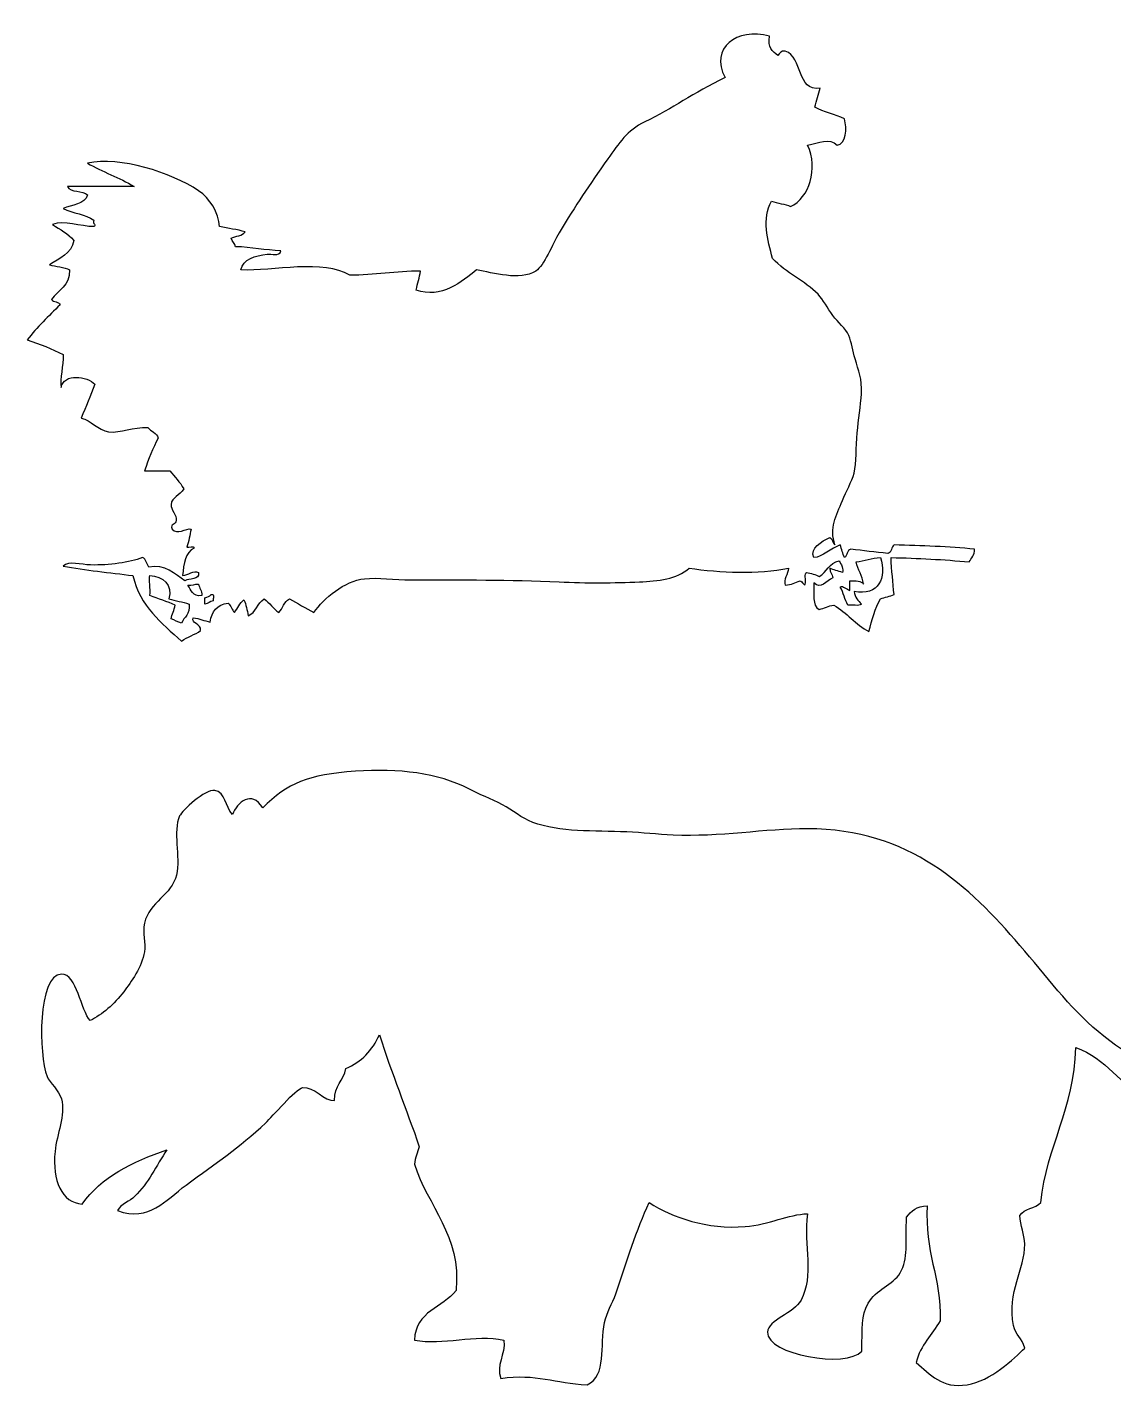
# Model space of a CAD drawing. Header units: centimetres. Extents: x -66 to 65, y -66 to 66.
# Drawn here: x -47.27 to -39.38, y -7.36 to 2.53 of the extents above; entities that cross this region are included whole.
import ezdxf

# ---------------------------------------------------------------- set-up
doc = ezdxf.new("R2010")
doc.units = ezdxf.units.CM
doc.header["$MEASUREMENT"] = 0
doc.layers.add('Layer 1', color=7, linetype='Continuous')

msp = doc.modelspace()

# ---------------------------------------------------------------- linework, layer by layer
at = {"layer": 'Layer 1'}
for points, knots in [([(-41.87921, 2.46707), (-41.89239, 2.38735), (-41.85765, 2.3555), (-41.81777, 2.32885), (-41.81777, 2.32885), (-41.80412, 2.34335), (-41.79544, 2.36285), (-41.76401, 2.35957), (-41.76401, 2.35957), (-41.63503, 2.31726), (-41.68368, 2.06429), (-41.51059, 2.09078), (-41.51059, 2.09078), (-41.523, 2.04432), (-41.53797, 2.00042), (-41.54898, 1.95256), (-41.54898, 1.95256), (-41.48736, 1.91441), (-41.39944, 1.90242), (-41.33401, 1.8681), (-41.33401, 1.8681), (-41.31554, 1.79558), (-41.32028, 1.68752), (-41.38772, 1.67612), (-41.38772, 1.67612), (-41.44476, 1.7325), (-41.52009, 1.69361), (-41.60275, 1.67612), (-41.60275, 1.67612), (-41.52126, 1.50758), (-41.59063, 1.29356), (-41.72562, 1.23072), (-41.72562, 1.23072), (-41.7651, 1.25011), (-41.81997, 1.25411), (-41.86386, 1.26914), (-41.86386, 1.26914), (-41.93559, 1.1424), (-41.89376, 0.98773), (-41.85616, 0.85446), (-41.85616, 0.85446), (-41.75824, 0.74587), (-41.62214, 0.69203), (-41.52596, 0.59334), (-41.52596, 0.59334), (-41.48815, 0.55455), (-41.45812, 0.4932), (-41.41846, 0.43975), (-41.41846, 0.43975), (-41.38155, 0.39009), (-41.3253, 0.3441), (-41.30329, 0.29386), (-41.30329, 0.29386), (-41.28297, 0.24772), (-41.27207, 0.17795), (-41.2572, 0.12492), (-41.2572, 0.12492), (-41.23225, 0.0361), (-41.20521, -0.01989), (-41.21111, -0.1285), (-41.21111, -0.1285), (-41.21585, -0.21666), (-41.2327, -0.31485), (-41.24183, -0.41264), (-41.24183, -0.41264), (-41.25154, -0.5171), (-41.24649, -0.62846), (-41.26485, -0.70448), (-41.26485, -0.70448), (-41.28051, -0.76917), (-41.32372, -0.83847), (-41.34931, -0.90411), (-41.34931, -0.90411), (-41.39281, -1.01563), (-41.44631, -1.10255), (-41.40307, -1.22661), (-41.40307, -1.22661), (-41.4226, -1.21544), (-41.41794, -1.18007), (-41.44149, -1.17287), (-41.44149, -1.17287), (-41.49898, -1.20068), (-41.5886, -1.24931), (-41.55669, -1.31881), (-41.55669, -1.31881), (-41.49512, -1.31556), (-41.43178, -1.24978), (-41.36471, -1.22663), (-41.36471, -1.22663), (-41.35622, -1.25915), (-41.34579, -1.28963), (-41.33402, -1.31881), (-41.33402, -1.31881), (-41.31359, -1.30336), (-41.31537, -1.26573), (-41.28793, -1.25737), (-41.28793, -1.25737), (-41.19935, -1.26867), (-41.10994, -1.27907), (-41.01914, -1.28806), (-41.01914, -1.28806), (-40.98763, -1.28372), (-40.99615, -1.23938), (-40.97308, -1.22662), (-40.97308, -1.22662), (-40.77398, -1.23236), (-40.57549, -1.23866), (-40.38944, -1.25736), (-40.38944, -1.25736), (-40.38854, -1.30181), (-40.41267, -1.32115), (-40.42783, -1.34949), (-40.42783, -1.34949), (-40.61179, -1.33377), (-40.80002, -1.32237), (-40.99608, -1.3188), (-40.99608, -1.3188), (-40.99034, -1.41032), (-40.98401, -1.50123), (-40.97309, -1.58756), (-40.97309, -1.58756), (-41.00598, -1.59814), (-41.03905, -1.60865), (-41.07289, -1.61825), (-41.07289, -1.61825), (-41.1126, -1.68606), (-41.13343, -1.77277), (-41.15735, -1.85632), (-41.15735, -1.85632), (-41.25395, -1.80444), (-41.31695, -1.71897), (-41.41079, -1.66434), (-41.41079, -1.66434), (-41.45304, -1.66815), (-41.47924, -1.68805), (-41.51832, -1.69503), (-41.51832, -1.69503), (-41.56965, -1.6696), (-41.55589, -1.57904), (-41.55671, -1.50307), (-41.55671, -1.50307), (-41.50596, -1.55286), (-41.46334, -1.48667), (-41.41847, -1.46465), (-41.41847, -1.46465), (-41.41955, -1.43504), (-41.4444, -1.4292), (-41.44152, -1.39557), (-41.44152, -1.39557), (-41.41234, -1.40734), (-41.38186, -1.4178), (-41.34937, -1.42626), (-41.34937, -1.42626), (-41.33794, -1.4093), (-41.36011, -1.36054), (-41.37242, -1.34183), (-41.37242, -1.34183), (-41.44423, -1.35702), (-41.46309, -1.42517), (-41.51836, -1.45703), (-41.51836, -1.45703), (-41.54162, -1.43936), (-41.57892, -1.43568), (-41.61049, -1.42629), (-41.61049, -1.42629), (-41.62798, -1.43693), (-41.61335, -1.47974), (-41.61819, -1.5031), (-41.61819, -1.5031), (-41.62086, -1.53993), (-41.64116, -1.4867), (-41.65655, -1.48773), (-41.65655, -1.48773), (-41.69166, -1.49874), (-41.71947, -1.51697), (-41.76408, -1.51847), (-41.76408, -1.51847), (-41.77961, -1.47812), (-41.74421, -1.44084), (-41.74106, -1.39557), (-41.74106, -1.39557), (-41.95945, -1.44089), (-42.23983, -1.42801), (-42.4629, -1.39557), (-42.4629, -1.39557), (-42.54976, -1.47804), (-42.68946, -1.48915), (-42.82384, -1.4954), (-42.82384, -1.4954), (-43.00254, -1.50368), (-43.21098, -1.50434), (-43.40748, -1.4954), (-43.40748, -1.4954), (-43.76731, -1.47902), (-44.11024, -1.48), (-44.48256, -1.48005), (-44.48256, -1.48005), (-44.60014, -1.48005), (-44.7251, -1.46185), (-44.82046, -1.47235), (-44.82046, -1.47235), (-44.9682, -1.48862), (-45.11449, -1.61403), (-45.18905, -1.71807), (-45.18905, -1.71807), (-45.24723, -1.68412), (-45.30697, -1.65166), (-45.36571, -1.61824), (-45.36571, -1.61824), (-45.40349, -1.63933), (-45.4149, -1.68682), (-45.44249, -1.71807), (-45.44249, -1.71807), (-45.48287, -1.68934), (-45.50961, -1.64695), (-45.54999, -1.61824), (-45.54999, -1.61824), (-45.59624, -1.65142), (-45.60973, -1.71725), (-45.66522, -1.74114), (-45.66522, -1.74114), (-45.67226, -1.6996), (-45.68144, -1.66007), (-45.69591, -1.62594), (-45.69591, -1.62594), (-45.72779, -1.64785), (-45.74078, -1.68862), (-45.76505, -1.71807), (-45.76505, -1.71807), (-45.78452, -1.69915), (-45.78921, -1.66542), (-45.81109, -1.64899), (-45.81109, -1.64899), (-45.88943, -1.66026), (-45.93039, -1.70889), (-45.94164, -1.78723), (-45.94164, -1.78723), (-45.98426, -1.77866), (-46.01609, -1.75926), (-46.06454, -1.75649), (-46.06454, -1.75649), (-46.08385, -1.79639), (-46.00504, -1.79747), (-46.01078, -1.84864), (-46.01078, -1.84864), (-46.0515, -1.87962), (-46.10854, -1.89425), (-46.14902, -1.92542), (-46.14902, -1.92542), (-46.29409, -1.79403), (-46.4517, -1.67518), (-46.50229, -1.4493), (-46.50229, -1.4493), (-46.67313, -1.42816), (-46.8476, -1.41064), (-47.00913, -1.38019), (-47.00913, -1.38019), (-46.96672, -1.34037), (-46.87851, -1.37154), (-46.80945, -1.37252), (-46.80945, -1.37252), (-46.67467, -1.37443), (-46.52661, -1.35641), (-46.43316, -1.31878), (-46.43316, -1.31878), (-46.40636, -1.33037), (-46.40231, -1.36471), (-46.3871, -1.38786), (-46.3871, -1.38786), (-46.26931, -1.36399), (-46.19604, -1.43943), (-46.12601, -1.48769), (-46.12601, -1.48769), (-46.09349, -1.46644), (-46.01922, -1.48698), (-46.02618, -1.42625), (-46.02618, -1.42625), (-46.06163, -1.40641), (-46.10225, -1.44728), (-46.14138, -1.4493), (-46.14138, -1.4493), (-46.13426, -1.3617), (-46.12188, -1.27938), (-46.05692, -1.24965), (-46.05692, -1.24965), (-46.0602, -1.23248), (-46.09476, -1.24655), (-46.11066, -1.24198), (-46.11066, -1.24198), (-46.0964, -1.2025), (-46.08933, -1.15578), (-46.07994, -1.11143), (-46.07994, -1.11143), (-46.11539, -1.10124), (-46.18315, -1.1598), (-46.21818, -1.11143), (-46.21818, -1.11143), (-46.23461, -1.07142), (-46.19122, -1.08119), (-46.18746, -1.04999), (-46.18746, -1.04999), (-46.18294, -1.01268), (-46.22929, -0.96649), (-46.22585, -0.93479), (-46.22585, -0.93479), (-46.21939, -0.87552), (-46.16068, -0.87243), (-46.1337, -0.81959), (-46.1337, -0.81959), (-46.16, -0.76908), (-46.20014, -0.73241), (-46.23353, -0.68899), (-46.23353, -0.68899), (-46.29497, -0.68899), (-46.3564, -0.68899), (-46.41784, -0.68899), (-46.41784, -0.68899), (-46.39077, -0.60342), (-46.35783, -0.52376), (-46.31799, -0.45097), (-46.31799, -0.45097), (-46.32963, -0.41139), (-46.37138, -0.40192), (-46.3948, -0.37419), (-46.3948, -0.37419), (-46.50005, -0.36805), (-46.59112, -0.41652), (-46.67891, -0.40488), (-46.67891, -0.40488), (-46.75847, -0.39435), (-46.80758, -0.31976), (-46.87859, -0.30505), (-46.87859, -0.30505), (-46.8447, -0.22372), (-46.8093, -0.14397), (-46.77876, -0.05933), (-46.77876, -0.05933), (-46.83303, -0.00067), (-47.00448, 0.02174), (-47.02445, -0.08238), (-47.02445, -0.08238), (-47.03583, -0.01716), (-47.00625, 0.07343), (-47.00913, 0.15569), (-47.00913, 0.15569), (-47.09067, 0.19704), (-47.17881, 0.23176), (-47.27022, 0.26319), (-47.27022, 0.26319), (-47.19788, 0.35471), (-47.11433, 0.43501), (-47.03215, 0.51661), (-47.03215, 0.51661), (-47.03882, 0.54323), (-47.08189, 0.53346), (-47.09356, 0.555), (-47.09356, 0.555), (-47.04792, 0.62456), (-46.95976, 0.65157), (-46.96301, 0.77003), (-46.96301, 0.77003), (-47.00182, 0.7927), (-47.06202, 0.79395), (-47.10895, 0.80842), (-47.10895, 0.80842), (-47.03857, 0.85581), (-46.94872, 0.88372), (-46.93231, 0.98506), (-46.93231, 0.98506), (-46.9716, 1.03536), (-47.03296, 1.06359), (-47.08587, 1.10026), (-47.08587, 1.10026), (-47.00573, 1.13516), (-46.8828, 1.08446), (-46.78639, 1.08491), (-46.78639, 1.08491), (-46.76546, 1.09197), (-46.79713, 1.10891), (-46.78639, 1.13097), (-46.78639, 1.13097), (-46.84693, 1.1728), (-46.939, 1.18315), (-47.00909, 1.21543), (-47.00909, 1.21543), (-46.94652, 1.24501), (-46.85269, 1.24337), (-46.83245, 1.31526), (-46.83245, 1.31526), (-46.86521, 1.35161), (-46.95815, 1.32775), (-46.97834, 1.37667), (-46.97834, 1.37667), (-46.8171, 1.37667), (-46.65584, 1.37667), (-46.49455, 1.37667), (-46.49455, 1.37667), (-46.60028, 1.43988), (-46.72463, 1.48449), (-46.83245, 1.54563), (-46.83245, 1.54563), (-46.59573, 1.59841), (-46.22724, 1.47824), (-46.02613, 1.34595), (-46.02613, 1.34595), (-45.94239, 1.29092), (-45.87997, 1.18704), (-45.87251, 1.08489), (-45.87251, 1.08489), (-45.81174, 1.0714), (-45.74366, 1.06526), (-45.68823, 1.04647), (-45.68823, 1.04647), (-45.70633, 1.01594), (-45.75795, 1.0189), (-45.78806, 1.00038), (-45.78806, 1.00038), (-45.78121, 0.97651), (-45.7624, 0.96461), (-45.75734, 0.93897), (-45.75734, 0.93897), (-45.64034, 0.93566), (-45.54123, 0.91444), (-45.42714, 0.90823), (-45.42714, 0.90823), (-45.44077, 0.86468), (-45.49487, 0.88979), (-45.52697, 0.88518), (-45.52697, 0.88518), (-45.61447, 0.87272), (-45.70276, 0.84994), (-45.71895, 0.76998), (-45.71895, 0.76998), (-45.48495, 0.75969), (-45.11528, 0.85115), (-44.92795, 0.73159), (-44.92795, 0.73159), (-44.74851, 0.73392), (-44.59428, 0.76141), (-44.41344, 0.76233), (-44.41344, 0.76233), (-44.41963, 0.71222), (-44.43791, 0.67417), (-44.44416, 0.62409), (-44.44416, 0.62409), (-44.26747, 0.55868), (-44.10851, 0.68656), (-44.00643, 0.76998), (-44.00643, 0.76998), (-43.88562, 0.75029), (-43.69277, 0.68904), (-43.5764, 0.76233), (-43.5764, 0.76233), (-43.51462, 0.8012), (-43.45564, 0.95817), (-43.40746, 1.03877), (-43.40746, 1.03877), (-43.28395, 1.24522), (-43.19235, 1.37982), (-43.05419, 1.57632), (-43.05419, 1.57632), (-42.97315, 1.6916), (-42.91198, 1.78428), (-42.78543, 1.84511), (-42.78543, 1.84511), (-42.579, 1.9443), (-42.43843, 2.05193), (-42.20179, 2.16764), (-42.20179, 2.16764), (-42.31395, 2.38209), (-42.1175, 2.53306), (-41.87921, 2.46707)], [0, 0, 0, 0, 0.0084034, 0.0084034, 0.0084034, 0.0084034, 0.0168067, 0.0168067, 0.0168067, 0.0168067, 0.0252101, 0.0252101, 0.0252101, 0.0252101, 0.0336134, 0.0336134, 0.0336134, 0.0336134, 0.0420168, 0.0420168, 0.0420168, 0.0420168, 0.0504202, 0.0504202, 0.0504202, 0.0504202, 0.0588235, 0.0588235, 0.0588235, 0.0588235, 0.0672269, 0.0672269, 0.0672269, 0.0672269, 0.0756303, 0.0756303, 0.0756303, 0.0756303, 0.0840336, 0.0840336, 0.0840336, 0.0840336, 0.092437, 0.092437, 0.092437, 0.092437, 0.1008403, 0.1008403, 0.1008403, 0.1008403, 0.1092437, 0.1092437, 0.1092437, 0.1092437, 0.1176471, 0.1176471, 0.1176471, 0.1176471, 0.1260504, 0.1260504, 0.1260504, 0.1260504, 0.1344538, 0.1344538, 0.1344538, 0.1344538, 0.1428571, 0.1428571, 0.1428571, 0.1428571, 0.1512605, 0.1512605, 0.1512605, 0.1512605, 0.1596639, 0.1596639, 0.1596639, 0.1596639, 0.1680672, 0.1680672, 0.1680672, 0.1680672, 0.1764706, 0.1764706, 0.1764706, 0.1764706, 0.1848739, 0.1848739, 0.1848739, 0.1848739, 0.1932773, 0.1932773, 0.1932773, 0.1932773, 0.2016807, 0.2016807, 0.2016807, 0.2016807, 0.210084, 0.210084, 0.210084, 0.210084, 0.2184874, 0.2184874, 0.2184874, 0.2184874, 0.2268908, 0.2268908, 0.2268908, 0.2268908, 0.2352941, 0.2352941, 0.2352941, 0.2352941, 0.2436975, 0.2436975, 0.2436975, 0.2436975, 0.2521008, 0.2521008, 0.2521008, 0.2521008, 0.2605042, 0.2605042, 0.2605042, 0.2605042, 0.2689076, 0.2689076, 0.2689076, 0.2689076, 0.2773109, 0.2773109, 0.2773109, 0.2773109, 0.2857143, 0.2857143, 0.2857143, 0.2857143, 0.2941176, 0.2941176, 0.2941176, 0.2941176, 0.302521, 0.302521, 0.302521, 0.302521, 0.3109244, 0.3109244, 0.3109244, 0.3109244, 0.3193277, 0.3193277, 0.3193277, 0.3193277, 0.3277311, 0.3277311, 0.3277311, 0.3277311, 0.3361345, 0.3361345, 0.3361345, 0.3361345, 0.3445378, 0.3445378, 0.3445378, 0.3445378, 0.3529412, 0.3529412, 0.3529412, 0.3529412, 0.3613445, 0.3613445, 0.3613445, 0.3613445, 0.3697479, 0.3697479, 0.3697479, 0.3697479, 0.3781513, 0.3781513, 0.3781513, 0.3781513, 0.3865546, 0.3865546, 0.3865546, 0.3865546, 0.394958, 0.394958, 0.394958, 0.394958, 0.4033613, 0.4033613, 0.4033613, 0.4033613, 0.4117647, 0.4117647, 0.4117647, 0.4117647, 0.4201681, 0.4201681, 0.4201681, 0.4201681, 0.4285714, 0.4285714, 0.4285714, 0.4285714, 0.4369748, 0.4369748, 0.4369748, 0.4369748, 0.4453782, 0.4453782, 0.4453782, 0.4453782, 0.4537815, 0.4537815, 0.4537815, 0.4537815, 0.4621849, 0.4621849, 0.4621849, 0.4621849, 0.4705882, 0.4705882, 0.4705882, 0.4705882, 0.4789916, 0.4789916, 0.4789916, 0.4789916, 0.487395, 0.487395, 0.487395, 0.487395, 0.4957983, 0.4957983, 0.4957983, 0.4957983, 0.5042017, 0.5042017, 0.5042017, 0.5042017, 0.512605, 0.512605, 0.512605, 0.512605, 0.5210084, 0.5210084, 0.5210084, 0.5210084, 0.5294118, 0.5294118, 0.5294118, 0.5294118, 0.5378151, 0.5378151, 0.5378151, 0.5378151, 0.5462185, 0.5462185, 0.5462185, 0.5462185, 0.5546218, 0.5546218, 0.5546218, 0.5546218, 0.5630252, 0.5630252, 0.5630252, 0.5630252, 0.5714286, 0.5714286, 0.5714286, 0.5714286, 0.5798319, 0.5798319, 0.5798319, 0.5798319, 0.5882353, 0.5882353, 0.5882353, 0.5882353, 0.5966387, 0.5966387, 0.5966387, 0.5966387, 0.605042, 0.605042, 0.605042, 0.605042, 0.6134454, 0.6134454, 0.6134454, 0.6134454, 0.6218487, 0.6218487, 0.6218487, 0.6218487, 0.6302521, 0.6302521, 0.6302521, 0.6302521, 0.6386555, 0.6386555, 0.6386555, 0.6386555, 0.6470588, 0.6470588, 0.6470588, 0.6470588, 0.6554622, 0.6554622, 0.6554622, 0.6554622, 0.6638655, 0.6638655, 0.6638655, 0.6638655, 0.6722689, 0.6722689, 0.6722689, 0.6722689, 0.6806723, 0.6806723, 0.6806723, 0.6806723, 0.6890756, 0.6890756, 0.6890756, 0.6890756, 0.697479, 0.697479, 0.697479, 0.697479, 0.7058824, 0.7058824, 0.7058824, 0.7058824, 0.7142857, 0.7142857, 0.7142857, 0.7142857, 0.7226891, 0.7226891, 0.7226891, 0.7226891, 0.7310924, 0.7310924, 0.7310924, 0.7310924, 0.7394958, 0.7394958, 0.7394958, 0.7394958, 0.7478992, 0.7478992, 0.7478992, 0.7478992, 0.7563025, 0.7563025, 0.7563025, 0.7563025, 0.7647059, 0.7647059, 0.7647059, 0.7647059, 0.7731092, 0.7731092, 0.7731092, 0.7731092, 0.7815126, 0.7815126, 0.7815126, 0.7815126, 0.789916, 0.789916, 0.789916, 0.789916, 0.7983193, 0.7983193, 0.7983193, 0.7983193, 0.8067227, 0.8067227, 0.8067227, 0.8067227, 0.8151261, 0.8151261, 0.8151261, 0.8151261, 0.8235294, 0.8235294, 0.8235294, 0.8235294, 0.8319328, 0.8319328, 0.8319328, 0.8319328, 0.8403361, 0.8403361, 0.8403361, 0.8403361, 0.8487395, 0.8487395, 0.8487395, 0.8487395, 0.8571429, 0.8571429, 0.8571429, 0.8571429, 0.8655462, 0.8655462, 0.8655462, 0.8655462, 0.8739496, 0.8739496, 0.8739496, 0.8739496, 0.8823529, 0.8823529, 0.8823529, 0.8823529, 0.8907563, 0.8907563, 0.8907563, 0.8907563, 0.8991597, 0.8991597, 0.8991597, 0.8991597, 0.907563, 0.907563, 0.907563, 0.907563, 0.9159664, 0.9159664, 0.9159664, 0.9159664, 0.9243697, 0.9243697, 0.9243697, 0.9243697, 0.9327731, 0.9327731, 0.9327731, 0.9327731, 0.9411765, 0.9411765, 0.9411765, 0.9411765, 0.9495798, 0.9495798, 0.9495798, 0.9495798, 0.9579832, 0.9579832, 0.9579832, 0.9579832, 0.9663866, 0.9663866, 0.9663866, 0.9663866, 0.9747899, 0.9747899, 0.9747899, 0.9747899, 0.9831933, 0.9831933, 0.9831933, 0.9831933, 1, 1, 1, 1]), ([(-41.24951, -1.34952), (-41.23604, -1.4077), (-41.20575, -1.44911), (-41.19577, -1.51081), (-41.19577, -1.51081), (-41.2118, -1.48586), (-41.25189, -1.48501), (-41.29557, -1.48776), (-41.29557, -1.48776), (-41.29557, -1.51081), (-41.29557, -1.53385), (-41.29557, -1.55684), (-41.29557, -1.55684), (-41.31761, -1.55287), (-41.34703, -1.51662), (-41.36471, -1.53385), (-41.36471, -1.53385), (-41.34116, -1.57174), (-41.33098, -1.62294), (-41.31097, -1.6644), (-41.31097, -1.6644), (-41.28007, -1.65948), (-41.22932, -1.67437), (-41.21114, -1.65675), (-41.21114, -1.65675), (-41.234, -1.63095), (-41.25956, -1.60785), (-41.26488, -1.56457), (-41.26488, -1.56457), (-41.0851, -1.59976), (-41.0248, -1.46416), (-41.0729, -1.31885), (-41.0729, -1.31885), (-41.13859, -1.32219), (-41.18804, -1.34187), (-41.24951, -1.34952)], [0, 0, 0, 0, 0.1, 0.1, 0.1, 0.1, 0.2, 0.2, 0.2, 0.2, 0.3, 0.3, 0.3, 0.3, 0.4, 0.4, 0.4, 0.4, 0.5, 0.5, 0.5, 0.5, 0.6, 0.6, 0.6, 0.6, 0.7, 0.7, 0.7, 0.7, 0.8, 0.8, 0.8, 0.8, 1, 1, 1, 1]), ([(-46.37927, -1.59529), (-46.3177, -1.61815), (-46.25235, -1.63731), (-46.19496, -1.66437), (-46.19496, -1.66437), (-46.20258, -1.70025), (-46.21808, -1.72832), (-46.22568, -1.7642), (-46.22568, -1.7642), (-46.19774, -1.77206), (-46.17819, -1.78838), (-46.14887, -1.79489), (-46.14887, -1.79489), (-46.13157, -1.74822), (-46.0837, -1.7321), (-46.09513, -1.6567), (-46.09513, -1.6567), (-46.13937, -1.63948), (-46.19469, -1.63334), (-46.24102, -1.61826), (-46.24102, -1.61826), (-46.21329, -1.51687), (-46.28378, -1.45252), (-46.37926, -1.44932), (-46.37926, -1.44932), (-46.38708, -1.47779), (-46.37412, -1.54467), (-46.37927, -1.59529)], [0, 0, 0, 0, 0.125, 0.125, 0.125, 0.125, 0.25, 0.25, 0.25, 0.25, 0.375, 0.375, 0.375, 0.375, 0.5, 0.5, 0.5, 0.5, 0.625, 0.625, 0.625, 0.625, 0.75, 0.75, 0.75, 0.75, 1, 1, 1, 1]), ([(-46.10281, -1.51851), (-46.08043, -1.55494), (-46.06958, -1.60299), (-46.00298, -1.59529), (-46.00298, -1.59529), (-45.99954, -1.556), (-46.02132, -1.5419), (-46.02605, -1.51081), (-46.02605, -1.51081), (-46.05672, -1.50827), (-46.06865, -1.52449), (-46.10281, -1.51851)], [0, 0, 0, 0, 0.25, 0.25, 0.25, 0.25, 0.5, 0.5, 0.5, 0.5, 1, 1, 1, 1]), ([(-45.97991, -1.61063), (-45.97991, -1.62598), (-45.97991, -1.64132), (-45.97991, -1.65672), (-45.97991, -1.65672), (-45.95284, -1.65564), (-45.94559, -1.63471), (-45.91853, -1.63362), (-45.91853, -1.63362), (-45.92313, -1.6178), (-45.90609, -1.58028), (-45.93385, -1.58758), (-45.93385, -1.58758), (-45.94464, -1.59987), (-45.96033, -1.60717), (-45.97991, -1.61063)], [0, 0, 0, 0, 0.2, 0.2, 0.2, 0.2, 0.4, 0.4, 0.4, 0.4, 0.6, 0.6, 0.6, 0.6, 1, 1, 1, 1]), ([(-38.78327, -5.23757), (-38.66365, -5.24289), (-38.53509, -5.10657), (-38.4119, -5.12158), (-38.4119, -5.12158), (-38.34131, -5.13021), (-38.2581, -5.22733), (-38.26109, -5.3188), (-38.26109, -5.3188), (-38.26302, -5.37796), (-38.32938, -5.47038), (-38.37716, -5.5161), (-38.37716, -5.5161), (-38.42418, -5.56108), (-38.52948, -5.63252), (-38.58597, -5.64371), (-38.58597, -5.64371), (-38.84963, -5.69602), (-38.99962, -5.45157), (-39.14297, -5.34203), (-39.14297, -5.34203), (-39.14863, -5.31562), (-39.16599, -5.28276), (-39.14297, -5.2608), (-39.14297, -5.2608), (-39.32627, -5.14629), (-39.43266, -4.95486), (-39.65351, -4.87787), (-39.65351, -4.87787), (-39.66663, -5.32507), (-39.86301, -5.58902), (-39.90881, -6.00341), (-39.90881, -6.00341), (-39.94797, -6.04548), (-40.02927, -6.04543), (-40.05965, -6.09625), (-40.05965, -6.09625), (-40.05745, -6.17388), (-40.02607, -6.23222), (-40.02486, -6.30514), (-40.02486, -6.30514), (-40.02163, -6.49027), (-40.15631, -6.64838), (-40.10609, -6.89688), (-40.10609, -6.89688), (-40.09191, -6.96715), (-40.04563, -6.98295), (-40.02486, -7.05936), (-40.02486, -7.05936), (-40.1017, -7.13709), (-40.27505, -7.30016), (-40.44256, -7.32627), (-40.44256, -7.32627), (-40.62951, -7.35535), (-40.71003, -7.25213), (-40.8139, -7.16376), (-40.8139, -7.16376), (-40.7813, -7.03774), (-40.69754, -6.96297), (-40.63983, -6.86206), (-40.63983, -6.86206), (-40.63102, -6.54387), (-40.75503, -6.3585), (-40.73265, -6.02666), (-40.73265, -6.02666), (-40.81044, -6.02624), (-40.84904, -6.065), (-40.88352, -6.10786), (-40.88352, -6.10786), (-40.89021, -6.29011), (-40.86899, -6.41094), (-40.92993, -6.51402), (-40.92993, -6.51402), (-40.98099, -6.60049), (-41.10786, -6.63605), (-41.162, -6.73447), (-41.162, -6.73447), (-41.21388, -6.82874), (-41.20394, -6.91232), (-41.20841, -7.08256), (-41.20841, -7.08256), (-41.31919, -7.20948), (-41.89932, -7.10759), (-41.89302, -6.94334), (-41.89302, -6.94334), (-41.88963, -6.8546), (-41.70138, -6.80917), (-41.64937, -6.71127), (-41.64937, -6.71127), (-41.55391, -6.53154), (-41.63265, -6.32201), (-41.60294, -6.08468), (-41.60294, -6.08468), (-41.73812, -6.0873), (-41.88356, -6.16361), (-42.05546, -6.17752), (-42.05546, -6.17752), (-42.33311, -6.19993), (-42.57986, -6.11238), (-42.75171, -6.00342), (-42.75171, -6.00342), (-42.84625, -6.1967), (-42.91281, -6.43242), (-42.99534, -6.6648), (-42.99534, -6.6648), (-43.02143, -6.73822), (-43.06146, -6.80151), (-43.07659, -6.87369), (-43.07659, -6.87369), (-43.11207, -7.04318), (-43.05791, -7.26072), (-43.2042, -7.32626), (-43.2042, -7.32626), (-43.43656, -7.31525), (-43.57353, -7.24307), (-43.83081, -7.2798), (-43.83081, -7.2798), (-43.86674, -7.18354), (-43.79673, -7.10946), (-43.80758, -7.00135), (-43.80758, -7.00135), (-44.01634, -6.95547), (-44.25221, -7.0435), (-44.4574, -7.00135), (-44.4574, -7.00135), (-44.44896, -6.78931), (-44.25124, -6.76656), (-44.15575, -6.64162), (-44.15575, -6.64162), (-44.11556, -6.24131), (-44.36205, -6.02832), (-44.4574, -5.72494), (-44.4574, -5.72494), (-44.45179, -5.67642), (-44.4351, -5.63895), (-44.42261, -5.59733), (-44.42261, -5.59733), (-44.5168, -5.32404), (-44.6224, -5.06221), (-44.71267, -4.78509), (-44.71267, -4.78509), (-44.76366, -4.89659), (-44.84028, -4.98239), (-44.95638, -5.02877), (-44.95638, -5.02877), (-44.96845, -5.12111), (-45.04314, -5.15082), (-45.03761, -5.26084), (-45.03761, -5.26084), (-45.11209, -5.26973), (-45.1875, -5.15699), (-45.26968, -5.16802), (-45.26968, -5.16802), (-45.31974, -5.17471), (-45.49193, -5.38183), (-45.53657, -5.42326), (-45.53657, -5.42326), (-45.73911, -5.61146), (-45.89384, -5.71271), (-46.11675, -5.8758), (-46.11675, -5.8758), (-46.26881, -5.98706), (-46.38131, -6.14314), (-46.6157, -6.06146), (-46.6157, -6.06146), (-46.58712, -6.0118), (-46.52733, -5.99576), (-46.48806, -5.95706), (-46.48806, -5.95706), (-46.3922, -5.86258), (-46.3319, -5.73486), (-46.25599, -5.62051), (-46.25599, -5.62051), (-46.50734, -5.70568), (-46.7328, -5.81673), (-46.87096, -6.01503), (-46.87096, -6.01503), (-47.01944, -6.00241), (-47.08874, -5.84429), (-47.06821, -5.63212), (-47.06821, -5.63212), (-47.05554, -5.50057), (-46.99026, -5.37397), (-47.02178, -5.24916), (-47.02178, -5.24916), (-47.03707, -5.18889), (-47.10748, -5.1337), (-47.12626, -5.08673), (-47.12626, -5.08673), (-47.18754, -4.93298), (-47.19735, -4.34796), (-47.02178, -4.34412), (-47.02178, -4.34412), (-46.90968, -4.34163), (-46.88076, -4.61061), (-46.81289, -4.68062), (-46.81289, -4.68062), (-46.72642, -4.63921), (-46.63792, -4.56145), (-46.56929, -4.47178), (-46.56929, -4.47178), (-46.51518, -4.40103), (-46.43713, -4.29303), (-46.41842, -4.18164), (-46.41842, -4.18164), (-46.40797, -4.11981), (-46.43411, -4.04347), (-46.41842, -3.9728), (-46.41842, -3.9728), (-46.38434, -3.81889), (-46.21858, -3.76801), (-46.18635, -3.62466), (-46.18635, -3.62466), (-46.15566, -3.48843), (-46.21506, -3.30623), (-46.16315, -3.19535), (-46.16315, -3.19535), (-46.14495, -3.15656), (-45.97884, -2.99887), (-45.90783, -3.00967), (-45.90783, -3.00967), (-45.83015, -3.02147), (-45.83301, -3.12818), (-45.78025, -3.18374), (-45.78025, -3.18374), (-45.74371, -3.09976), (-45.64071, -3.00052), (-45.55977, -3.13731), (-45.55977, -3.13731), (-45.38051, -2.95559), (-45.22997, -2.89387), (-44.88672, -2.87042), (-44.88672, -2.87042), (-44.56988, -2.84878), (-44.28834, -2.88315), (-44.06291, -2.99806), (-44.06291, -2.99806), (-43.98716, -3.03664), (-43.9026, -3.07217), (-43.8192, -3.11408), (-43.8192, -3.11408), (-43.74633, -3.15075), (-43.67852, -3.21213), (-43.59872, -3.24174), (-43.59872, -3.24174), (-43.39846, -3.31609), (-43.15888, -3.30058), (-42.91414, -3.31135), (-42.91414, -3.31135), (-42.80315, -3.31624), (-42.69528, -3.32926), (-42.57762, -3.33455), (-42.57762, -3.33455), (-42.24686, -3.34955), (-41.90769, -3.28817), (-41.60292, -3.28817), (-41.60292, -3.28817), (-40.85857, -3.28809), (-40.42912, -3.7088), (-40.05966, -4.13521), (-40.05966, -4.13521), (-39.87059, -4.35344), (-39.70263, -4.5867), (-39.49107, -4.76182), (-39.49107, -4.76182), (-39.27056, -4.94433), (-39.02518, -5.07313), (-38.78327, -5.23757)], [0, 0, 0, 0, 0.0147059, 0.0147059, 0.0147059, 0.0147059, 0.0294118, 0.0294118, 0.0294118, 0.0294118, 0.0441176, 0.0441176, 0.0441176, 0.0441176, 0.0588235, 0.0588235, 0.0588235, 0.0588235, 0.0735294, 0.0735294, 0.0735294, 0.0735294, 0.0882353, 0.0882353, 0.0882353, 0.0882353, 0.1029412, 0.1029412, 0.1029412, 0.1029412, 0.1176471, 0.1176471, 0.1176471, 0.1176471, 0.1323529, 0.1323529, 0.1323529, 0.1323529, 0.1470588, 0.1470588, 0.1470588, 0.1470588, 0.1617647, 0.1617647, 0.1617647, 0.1617647, 0.1764706, 0.1764706, 0.1764706, 0.1764706, 0.1911765, 0.1911765, 0.1911765, 0.1911765, 0.2058824, 0.2058824, 0.2058824, 0.2058824, 0.2205882, 0.2205882, 0.2205882, 0.2205882, 0.2352941, 0.2352941, 0.2352941, 0.2352941, 0.25, 0.25, 0.25, 0.25, 0.2647059, 0.2647059, 0.2647059, 0.2647059, 0.2794118, 0.2794118, 0.2794118, 0.2794118, 0.2941176, 0.2941176, 0.2941176, 0.2941176, 0.3088235, 0.3088235, 0.3088235, 0.3088235, 0.3235294, 0.3235294, 0.3235294, 0.3235294, 0.3382353, 0.3382353, 0.3382353, 0.3382353, 0.3529412, 0.3529412, 0.3529412, 0.3529412, 0.3676471, 0.3676471, 0.3676471, 0.3676471, 0.3823529, 0.3823529, 0.3823529, 0.3823529, 0.3970588, 0.3970588, 0.3970588, 0.3970588, 0.4117647, 0.4117647, 0.4117647, 0.4117647, 0.4264706, 0.4264706, 0.4264706, 0.4264706, 0.4411765, 0.4411765, 0.4411765, 0.4411765, 0.4558824, 0.4558824, 0.4558824, 0.4558824, 0.4705882, 0.4705882, 0.4705882, 0.4705882, 0.4852941, 0.4852941, 0.4852941, 0.4852941, 0.5, 0.5, 0.5, 0.5, 0.5147059, 0.5147059, 0.5147059, 0.5147059, 0.5294118, 0.5294118, 0.5294118, 0.5294118, 0.5441176, 0.5441176, 0.5441176, 0.5441176, 0.5588235, 0.5588235, 0.5588235, 0.5588235, 0.5735294, 0.5735294, 0.5735294, 0.5735294, 0.5882353, 0.5882353, 0.5882353, 0.5882353, 0.6029412, 0.6029412, 0.6029412, 0.6029412, 0.6176471, 0.6176471, 0.6176471, 0.6176471, 0.6323529, 0.6323529, 0.6323529, 0.6323529, 0.6470588, 0.6470588, 0.6470588, 0.6470588, 0.6617647, 0.6617647, 0.6617647, 0.6617647, 0.6764706, 0.6764706, 0.6764706, 0.6764706, 0.6911765, 0.6911765, 0.6911765, 0.6911765, 0.7058824, 0.7058824, 0.7058824, 0.7058824, 0.7205882, 0.7205882, 0.7205882, 0.7205882, 0.7352941, 0.7352941, 0.7352941, 0.7352941, 0.75, 0.75, 0.75, 0.75, 0.7647059, 0.7647059, 0.7647059, 0.7647059, 0.7794118, 0.7794118, 0.7794118, 0.7794118, 0.7941176, 0.7941176, 0.7941176, 0.7941176, 0.8088235, 0.8088235, 0.8088235, 0.8088235, 0.8235294, 0.8235294, 0.8235294, 0.8235294, 0.8382353, 0.8382353, 0.8382353, 0.8382353, 0.8529412, 0.8529412, 0.8529412, 0.8529412, 0.8676471, 0.8676471, 0.8676471, 0.8676471, 0.8823529, 0.8823529, 0.8823529, 0.8823529, 0.8970588, 0.8970588, 0.8970588, 0.8970588, 0.9117647, 0.9117647, 0.9117647, 0.9117647, 0.9264706, 0.9264706, 0.9264706, 0.9264706, 0.9411765, 0.9411765, 0.9411765, 0.9411765, 0.9558824, 0.9558824, 0.9558824, 0.9558824, 0.9705882, 0.9705882, 0.9705882, 0.9705882, 1, 1, 1, 1])]:
    msp.add_open_spline(points, degree=3, knots=knots, dxfattribs=at)

doc.saveas('drawing.dxf')
